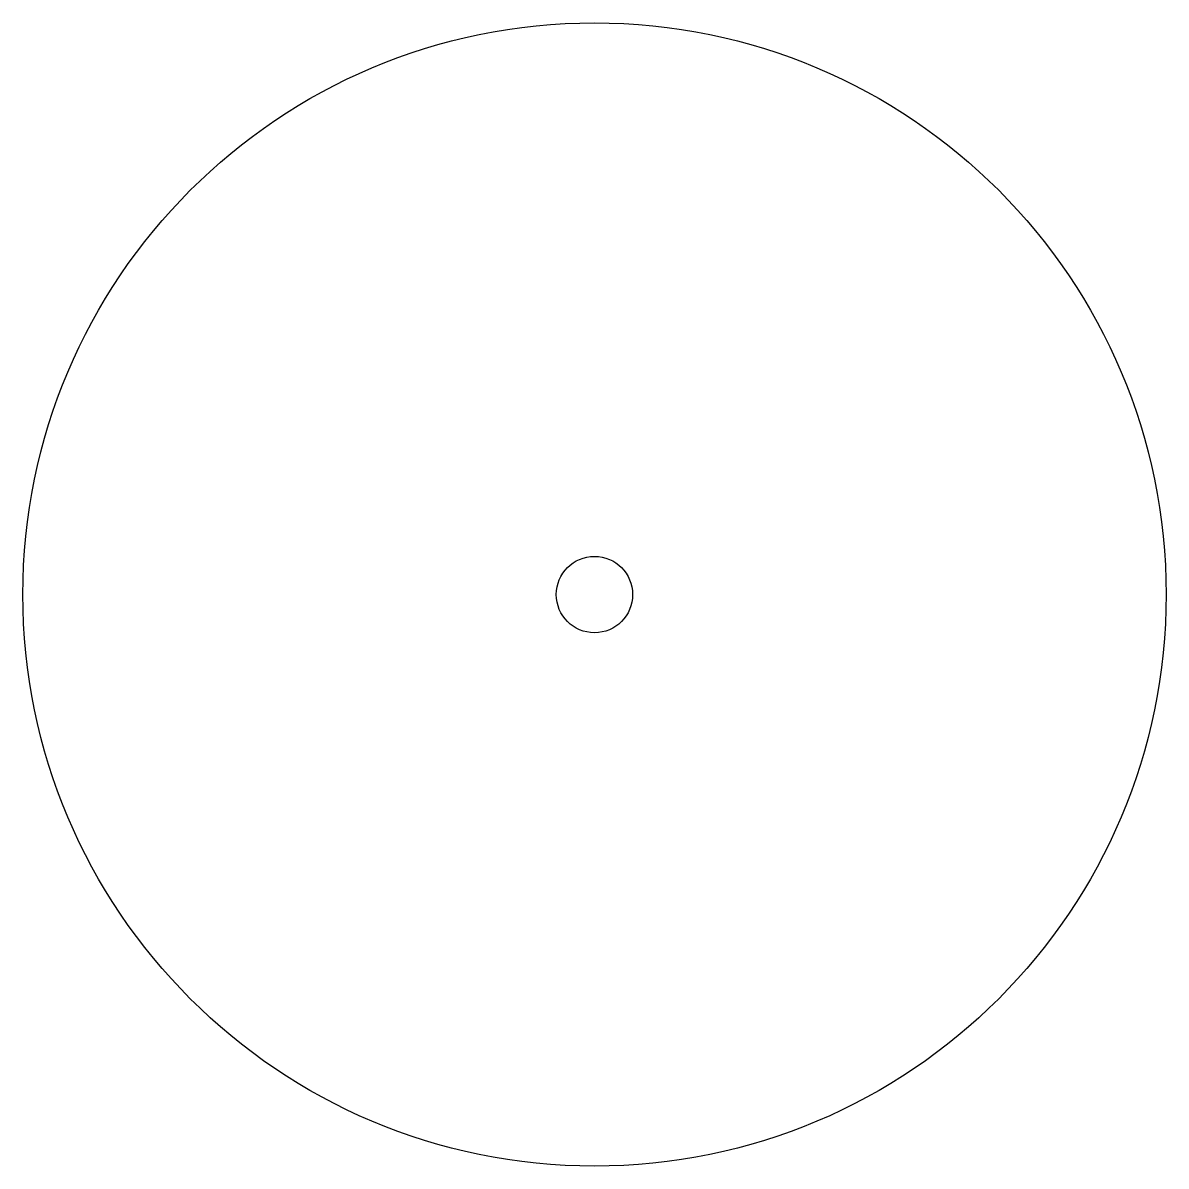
# Model space of a CAD drawing. Extents: x 26774.1 to 26775.1, y 38906.17 to 38907.17.
import ezdxf

# ---------------------------------------------------------------- set-up
doc = ezdxf.new("R2010")
doc.units = 0
doc.header["$LTSCALE"] = 50
doc.layers.get('0').update_dxf_attribs({"linetype": 'CONTINUOUS'})

msp = doc.modelspace()

# ---------------------------------------------------------------- linework, layer by layer
at = {"color": 0}
for radius in [0.5, 0.0334]:
    msp.add_circle((26774.6041, 38906.6686), radius, dxfattribs=at)

doc.saveas('drawing.dxf')
